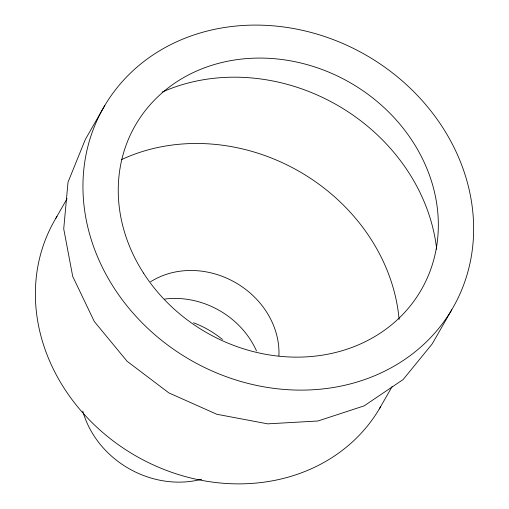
<?xml version="1.0" encoding="UTF-8"?>
<svg xmlns="http://www.w3.org/2000/svg" width="509" height="509" viewBox="0 0 509 509"><rect width="100%" height="100%" fill="white"/><g stroke="black" fill="none" stroke-linecap="round" stroke-linejoin="round"><path stroke-width="0.76" d="M104.816 105.471L85.289 139.561L68.015 182.203L63.727 228.859L72.698 276.368L94.299 321.516L127.091 361.263L168.873 392.903L216.815 414.262L267.664 423.851L317.921 420.994L364.139 405.877L403.134 379.542L432.249 343.829L451.776 309.733A201.316 175.904 29.8 0 0 269.331 25.545A201.316 175.904 29.8 0 0 113.774 287.528A201.316 175.904 29.8 0 0 451.776 309.733M55.774 218.425L67.124 198.599M379.313 408.931L392.229 386.376M150.594 281.782A81.338 71.075 29.8 0 1 235.654 282.705A81.338 71.075 29.8 0 1 278.913 355.861M380.503 406.895A187.738 164.038 29.8 0 1 133.803 454.734A187.738 164.038 29.8 0 1 56.976 216.44M121.409 159.667A187.738 164.038 29.8 0 1 399.101 319.461M162.167 92.097A187.738 164.038 29.8 0 1 436.677 249.264M164.712 299.057A81.338 71.075 29.8 0 1 256.491 350.93M201.685 479.224A91.525 79.97 29.8 0 1 82.782 411.119M193.528 322.757A91.525 79.97 29.8 0 1 222.452 339.458M143.5 273.078A164.935 144.117 29.8 0 0 420.421 291.288A164.935 144.117 29.8 0 0 270.96 58.446A164.935 144.117 29.8 0 0 143.5 273.078"/></g></svg>
